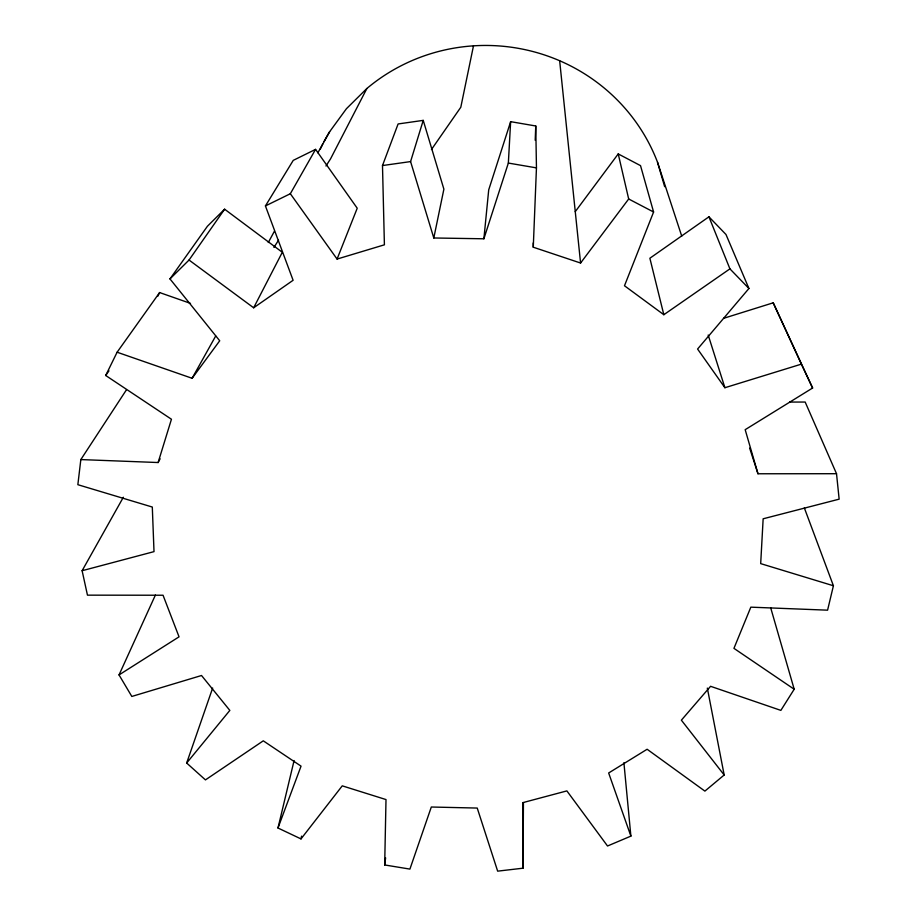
<?xml version="1.0" encoding="UTF-8"?>
<svg xmlns="http://www.w3.org/2000/svg" width="917" height="917" viewBox="0 0 917 917"><rect width="100%" height="100%" fill="white"/><g stroke="black" fill="none" stroke-linecap="round" stroke-linejoin="round"><path stroke-width="1.38" d="M294.093 760.537L277.989 828.005L300.994 838.917L342.259 785.846L386 799.567L384.682 864.96L409.91 869.098L431.311 807.017L477.23 808.06L497.656 871.15L523.022 868.193L523.435 802.604M535.196 140.267L535.757 125.984L510.643 121.663L488.715 189.842L483.889 238.787L433.798 237.984L410.587 161.587L423.23 120.379L398.104 123.955L382.492 165.553L384.406 244.816L337.078 259.064L290.334 193.728L315.574 149.368L357.229 208.228L337.078 259.064M575.257 211.655L618.23 153.918L628.684 198.989L580.576 263.03L533.27 247.212L536.456 167.88L535.757 125.984M483.889 238.787L508.35 163.066L510.643 121.663M126.374 389.92L80.834 459.577L77.853 484.692L152.302 507.044L154.01 551.633L82.117 570.718L87.459 595.156L163.043 595.236L179.044 636.834L119.038 674.912L131.819 696.45L201.522 675.508L229.835 710.411L186.667 763.024L205.454 779.897L263.282 740.833L301.04 766.142L277.989 828.005M384.682 864.96L385.621 857.865M433.798 237.984L443.885 189.154L423.23 120.379M473.481 45.85L460.804 107.243L431.448 149.528M300.994 838.917L301.59 836.132M804.347 507.926L833.415 585.757L827.581 610.172L750.828 607.157L733.944 648.353L794.191 689.24L780.86 710.388L710.572 686.306L681.377 720.177L724.178 774.991L704.898 791.107L647.115 749.258L608.659 772.985L630.885 836.121L607.524 846.001L566.878 790.901L522.747 802.662L523.022 868.193M80.834 459.577L158.114 462.535L171.445 419.241L105.696 375.489L117.112 352.22L159.615 292.557L190.518 303.389M186.667 763.024L212.652 688.048M618.23 153.918L640.524 165.633L653.592 212.01L624.488 285.76L663.828 314.714L729.921 268.864L708.933 216.813L649.878 258.239L663.828 314.714M119.038 674.912L155.397 595.076M157.781 296.271L159.615 292.557M169.977 278.906L189.04 260.038L253.654 307.791L282.31 252.278L224.608 209.202L207.425 226.247L169.977 278.906L219.713 340.78L192.111 378.285L117.112 352.22M681.732 236.127L657.5 162.183A182.643 178.379 5.5 0 0 366.88 88.49L330.567 158.824L325.971 166M158.114 462.535L160.131 458.787M268.28 242.512L274.435 231.199M192.111 378.285L215.701 336M317.878 152.818L329.627 131.75L346.443 108.699L366.88 88.49M82.117 570.718L123.348 497.243M253.654 307.791L293.108 280.281L265.426 205.935L293.245 160.372L315.574 149.368M273.931 247.407L278.527 240.231M189.04 260.038L224.608 209.202M105.696 375.489L108.974 370.823M708.933 216.813L725.989 234.5L748.925 288.488L697.585 349.033L724.9 387.719L801.378 364.141L812.611 388.006L745.177 429.683L757.981 473.768L836.522 473.711L839.147 499.157L763.15 518.793L760.686 563.623L833.415 585.757M265.426 205.935L290.334 193.728M723.559 318.337L773.214 302.816L812.611 388.006M382.492 165.553L410.587 161.587M789.663 402.07L805.172 402.047L836.522 473.711M508.35 163.066L536.456 167.88M628.684 198.989L653.592 212.01M729.921 268.864L748.925 288.488M773.214 302.816L801.378 364.141M749.636 448.104L757.981 473.768M708.188 335.026L724.9 387.719M657.5 162.183L664.653 186.678M770.704 607.833L794.191 689.24M707.328 688.082L724.178 774.991M559.657 60.751L580.576 263.03M623.904 762.703L630.885 836.121M533.236 242.948L533.27 247.212M320.216 149.276A182.643 178.379 5.5 0 1 322.704 144.164M324.01 141.631A182.643 178.379 5.5 0 1 329.627 131.75"/></g></svg>
